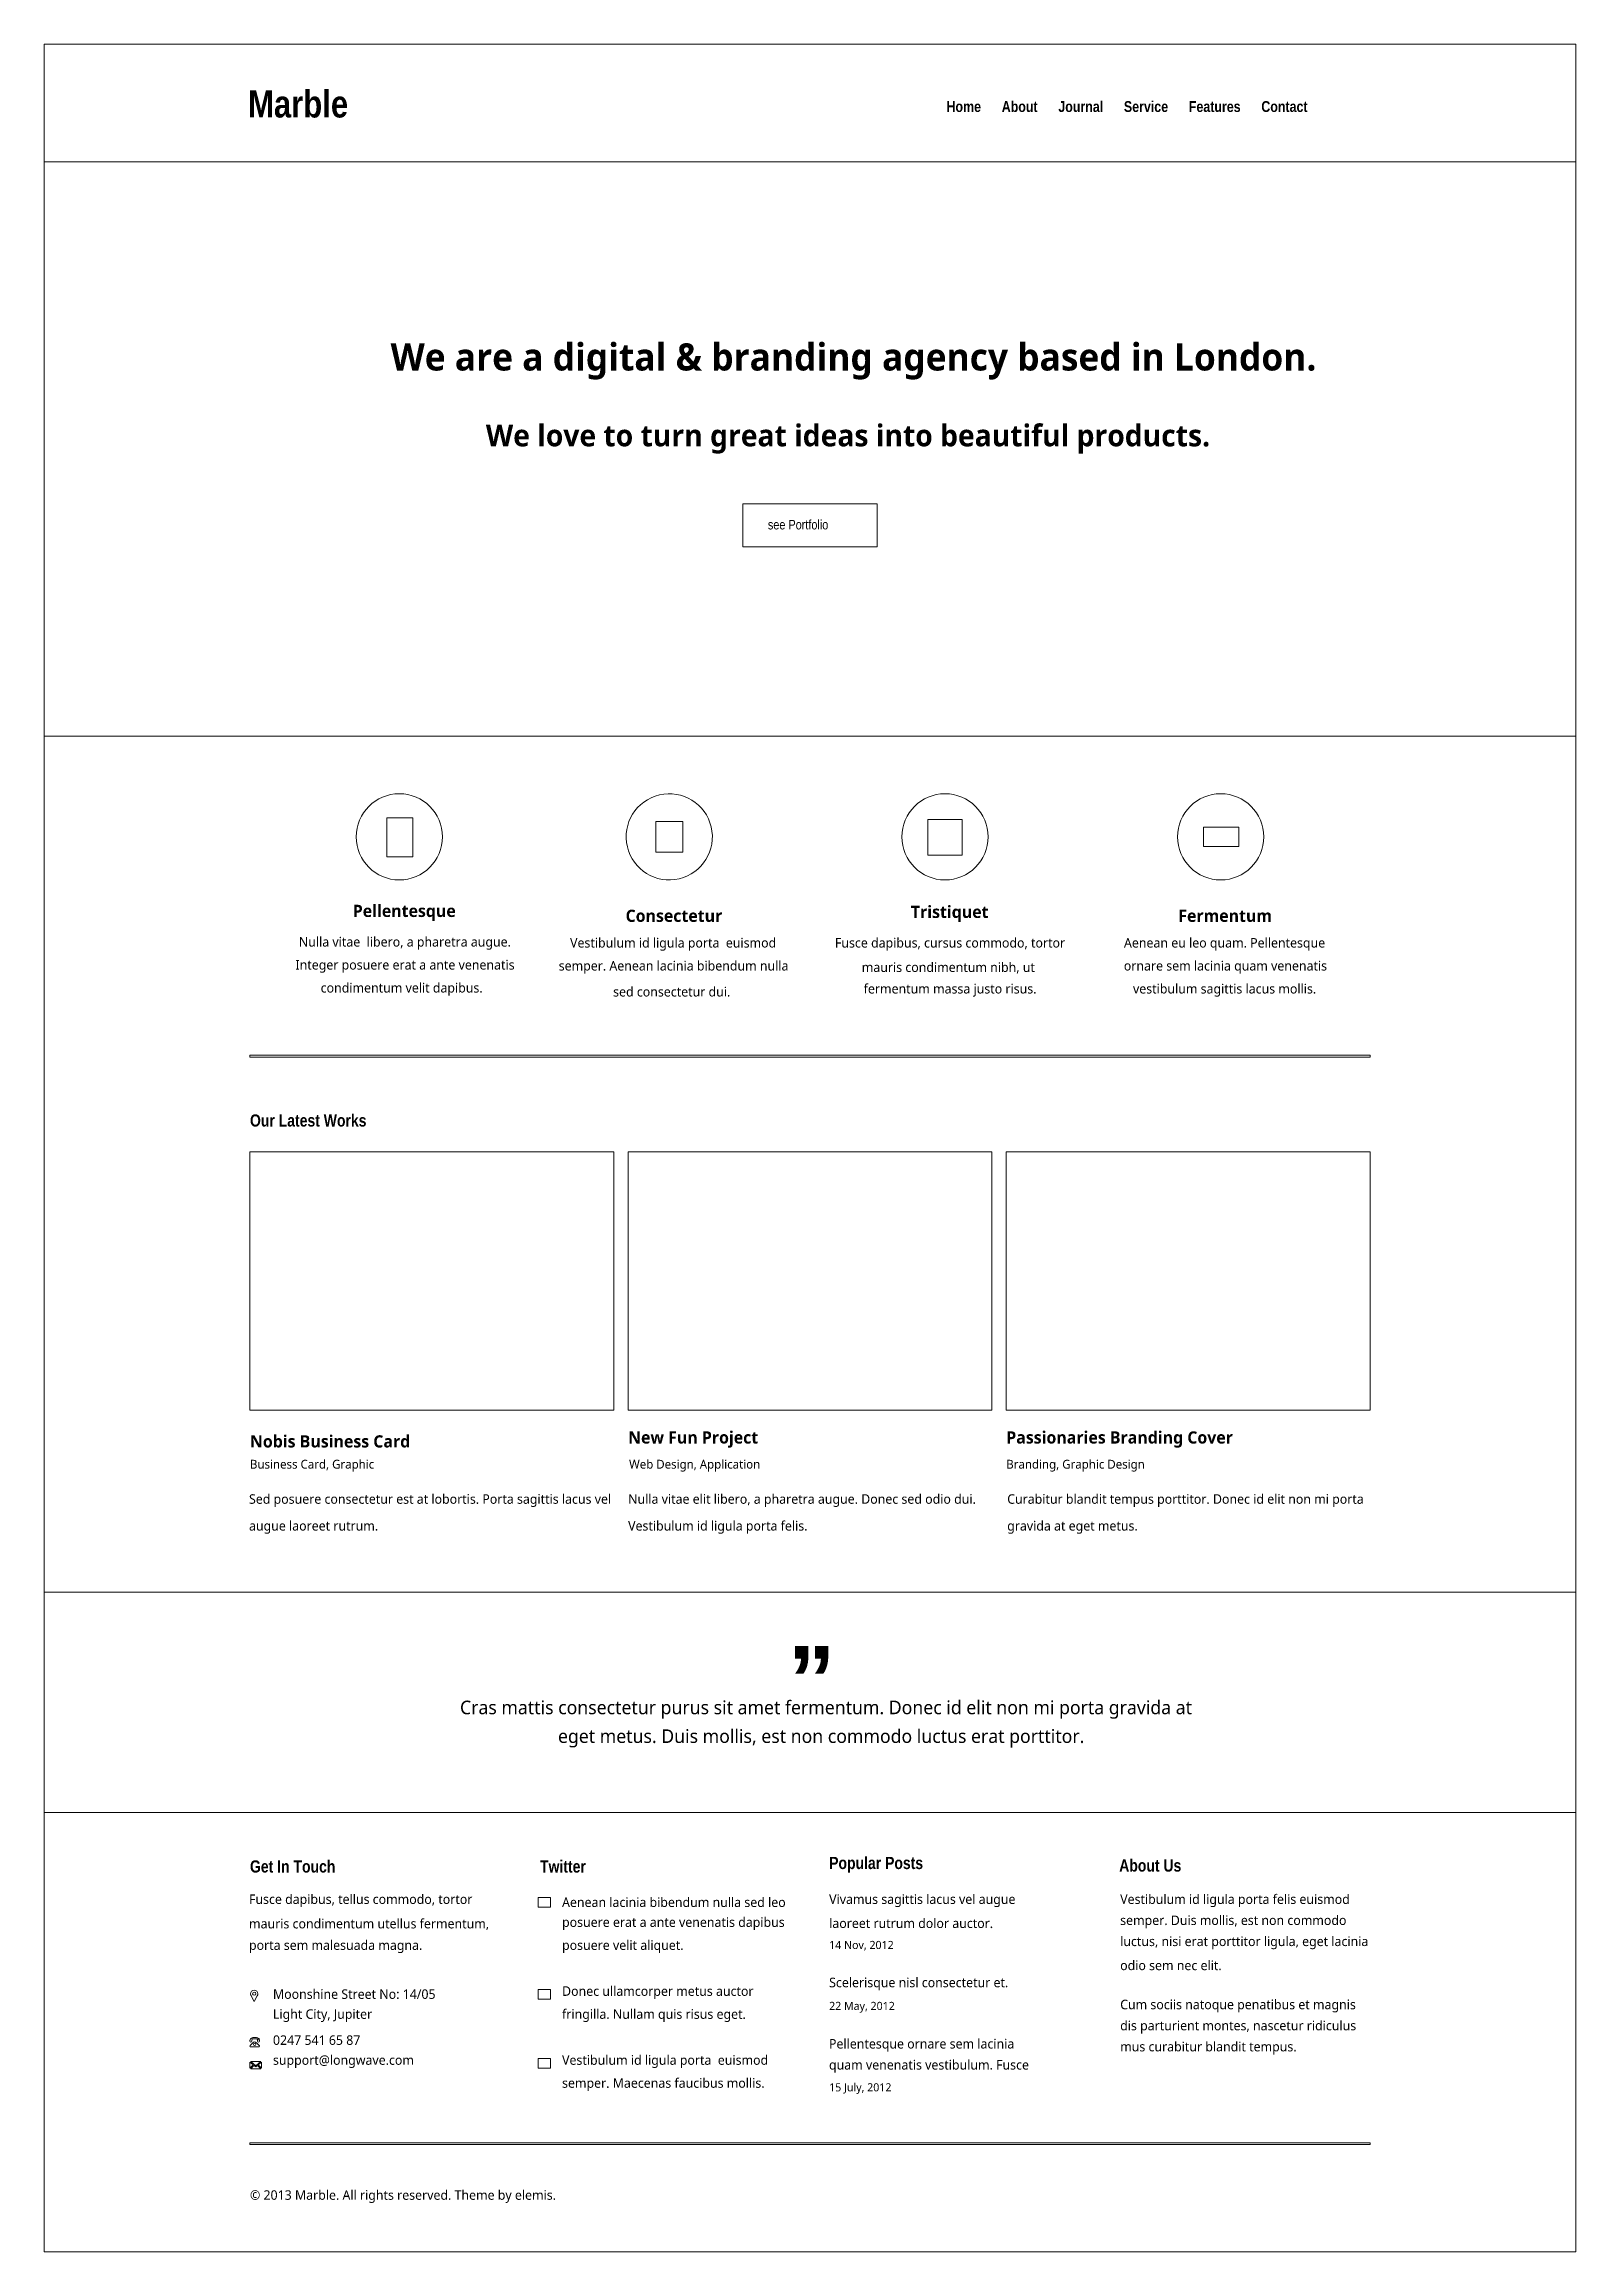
# Model space of a CAD drawing. Extents: x 160 to 1760, y -613 to 1693.
import ezdxf

# ---------------------------------------------------------------- set-up
doc = ezdxf.new("R2010")
doc.units = 0
doc.header["$MEASUREMENT"] = 0
doc.header["$XCLIPFRAME"] = 2
for name, color, linetype, lineweight in [('Background\xa0Image', 7, 'Continuous', 0), ('Footer', 7, 'Continuous', 0), ('Header', 7, 'Continuous', 0), ('Latest Works', 7, 'Continuous', 0), ('Service', 7, 'Continuous', 0), ('Slider', 7, 'Continuous', 0), ('Testimonial Seciton', 7, 'Continuous', 0)]:
    doc.layers.add(name, color=color, linetype=linetype, lineweight=lineweight)
picture_1 = doc.add_image_def('image1.png', size_in_pixel=(1600, 2306))
picture_2 = doc.add_image_def('image2.png', size_in_pixel=(1600, 459))
picture_3 = doc.add_image_def('image3.png', size_in_pixel=(13, 10))
picture_4 = doc.add_image_def('image4.png', size_in_pixel=(13, 10))
picture_5 = doc.add_image_def('image5.png', size_in_pixel=(13, 10))
picture_6 = doc.add_image_def('image6.png', size_in_pixel=(380, 270))
picture_7 = doc.add_image_def('image7.png', size_in_pixel=(380, 270))
picture_8 = doc.add_image_def('image8.png', size_in_pixel=(380, 270))
picture_9 = doc.add_image_def('image9.png', size_in_pixel=(28, 32))
picture_10 = doc.add_image_def('image10.png', size_in_pixel=(27, 41))
picture_11 = doc.add_image_def('image11.png', size_in_pixel=(37, 20))
picture_12 = doc.add_image_def('image12.png', size_in_pixel=(36, 37))
picture_13 = doc.add_image_def('image13.png', size_in_pixel=(1600, 600))
picture_14 = doc.add_image_def('image14.png', size_in_pixel=(140, 45))
picture_15 = doc.add_image_def('image15.png', size_in_pixel=(1600, 123))

msp = doc.modelspace()

# ---------------------------------------------------------------- linework, layer by layer
at = {"layer": 'Footer'}
msp.add_lwpolyline([(375.0000610351563, -499.0000610351562), (375.0000610351563, -500.9999389648437), (1545, -500.9999389648437), (1545, -499.0000610351562)], close=True, dxfattribs=at)
for points, knots in [([(379.43359375, -339.63525390625), (377.3104248046875, -339.63525390625), (375.5891723632812, -341.3563232421875), (375.5891723632812, -343.4794921875), (375.5891723632812, -344.0176391601562), (375.7014770507812, -344.5289306640625), (375.9010620117188, -344.9940795898438), (375.9010620117188, -344.9940795898438), (375.9008178710938, -344.9940795898438), (375.9008178710938, -344.9940795898438), (375.9008178710938, -344.9940795898438), (375.9093017578125, -345.0091552734375), (375.9093017578125, -345.0091552734375), (376.01220703125, -345.2457275390625), (376.139404296875, -345.46826171875), (376.2855224609375, -345.6771850585937), (376.2855224609375, -345.6771850585937), (379.4908447265625, -351.368896484375), (379.4908447265625, -351.368896484375), (379.4908447265625, -351.368896484375), (382.6082153320312, -345.64501953125), (382.6082153320312, -345.64501953125), (383.0299072265625, -345.0280151367187), (383.2779541015625, -344.2833251953125), (383.2779541015625, -343.4794921875), (383.2779541015625, -341.3563232421875), (381.556884765625, -339.63525390625), (379.43359375, -339.63525390625)], [0, 0, 0, 0, 1, 1, 1, 2, 2, 2, 3, 3, 3, 4, 4, 4, 5, 5, 5, 6, 6, 6, 7, 7, 7, 8, 8, 8, 9, 9, 9, 9]), ([(379.43359375, -345.0031127929687), (378.5189208984375, -345.0031127929687), (377.7774658203125, -344.26171875), (377.7774658203125, -343.34716796875), (377.7774658203125, -342.4324340820313), (378.5189208984375, -341.69091796875), (379.43359375, -341.69091796875), (380.34814453125, -341.69091796875), (381.0896606445313, -342.4324340820313), (381.0896606445313, -343.34716796875), (381.0896606445313, -344.26171875), (380.34814453125, -345.0031127929687), (379.43359375, -345.0031127929687)], [0, 0, 0, 0, 1, 1, 1, 2, 2, 2, 3, 3, 3, 4, 4, 4, 4]), ([(376, -394.0001831054687), (376.55224609375, -394.0001831054687), (376.9999389648437, -393.5521850585938), (376.9999389648437, -393.0000610351563), (376.9999389648437, -393.0000610351563), (376.9999389648437, -392.0001220703125), (376.9999389648437, -392.0001220703125), (376.9999389648437, -391.88525390625), (376.9702758789062, -391.7792358398438), (376.9347534179687, -391.6767578125), (376.9347534179687, -391.6767578125), (377.0701904296875, -391.664794921875), (377.0701904296875, -391.664794921875), (377.154296875, -391.0029296875), (377.29638671875, -390.6646728515625), (377.7048950195312, -390.5283203125), (378.2448120117188, -390.3484497070312), (381.3942260742188, -390.5283203125), (382.2041015625, -390.4833984375), (382.6111450195313, -390.460693359375), (382.7928466796875, -390.80615234375), (382.8731079101562, -391.1553955078125), (382.8731079101562, -391.1553955078125), (383.5899658203125, -391.0927124023438), (383.5899658203125, -391.0927124023438), (383.243408203125, -391.2496948242187), (382.9999389648437, -391.5947875976562), (382.9999389648437, -392.0001220703125), (382.9999389648437, -392.0001220703125), (382.9999389648437, -393.0000610351563), (382.9999389648437, -393.0000610351563), (382.9999389648437, -393.5521850585938), (383.4476928710937, -394.0001831054687), (384, -394.0001831054687), (384.55224609375, -394.0001831054687), (385, -393.5521850585938), (385, -393.0000610351563), (385, -393.0000610351563), (385, -392.0001220703125), (385, -392.0001220703125), (385, -391.5169067382813), (384.6505737304688, -391.1329956054688), (384.1951904296875, -391.0393676757812), (384.1951904296875, -391.0393676757812), (385, -390.9688720703125), (385, -390.9688720703125), (385, -390.9688720703125), (382.9486694335937, -388.9992065429688), (381.8919677734375, -389.0367431640625), (380.8355102539063, -389.0744018554688), (380.946044921875, -388.9282836914063), (380.3749389648438, -388.9376831054688), (379.47119140625, -388.9520874023438), (378.6796264648438, -388.9705200195312), (378.0758666992188, -389.1211547851563), (377.5133056640625, -389.2619018554687), (375.5430908203125, -390.2196655273438), (375.1190795898438, -391.550537109375), (375.0731201171875, -391.6403198242187), (375.0493774414063, -391.7379150390625), (375.0322265625, -391.8404541015625), (375.031982421875, -391.841796875), (375.0313110351563, -391.8426513671875), (375.0311279296875, -391.8438720703125), (375.0311279296875, -391.8438720703125), (375.0315551757812, -391.84375), (375.0315551757812, -391.84375), (375.0228271484375, -391.8969116210937), (374.9999389648437, -391.9446411132812), (374.9999389648437, -392.0001220703125), (374.9999389648437, -392.0001220703125), (374.9999389648437, -393.0000610351563), (374.9999389648437, -393.0000610351563), (374.9999389648437, -393.5521850585938), (375.4476928710937, -394.0001831054687), (376, -394.0001831054687)], [0, 0, 0, 0, 1, 1, 1, 2, 2, 2, 3, 3, 3, 4, 4, 4, 5, 5, 5, 6, 6, 6, 7, 7, 7, 8, 8, 8, 9, 9, 9, 10, 10, 10, 11, 11, 11, 12, 12, 12, 13, 13, 13, 14, 14, 14, 15, 15, 15, 16, 16, 16, 17, 17, 17, 18, 18, 18, 19, 19, 19, 20, 20, 20, 21, 21, 21, 22, 22, 22, 23, 23, 23, 24, 24, 24, 25, 25, 25, 25]), ([(375.0023193359375, -414.8561401367187), (375.0023193359375, -414.8561401367187), (374.9879760742187, -421.0927124023437), (374.9879760742187, -421.0927124023437), (374.9879760742187, -421.0927124023437), (378.303466796875, -417.8048095703124), (378.303466796875, -417.8048095703124), (378.303466796875, -417.8048095703124), (375.0023193359375, -414.8561401367187), (375.0023193359375, -414.8561401367187)], [0, 0, 0, 0, 1, 1, 1, 2, 2, 2, 3, 3, 3, 3]), ([(385.030029296875, -397.9389038085938), (385.0103149414063, -397.9182739257812), (384.9959106445313, -397.903564453125), (384.9763793945312, -397.8831787109375), (384.9224853515625, -397.4415893554688), (384.5905151367188, -397.101806640625), (384.1541748046875, -397.0313110351563), (380.9976196289063, -393.7559204101562), (380.1412353515625, -392.8729248046875), (378.8121948242188, -393.8502197265625), (377.8500366210938, -394.5574951171875), (376.5062866210937, -396.0968017578125), (375.7040405273437, -397.06005859375), (375.2989501953125, -397.1875610351562), (374.9999389648437, -397.5527954101563), (374.9999389648437, -398.0000610351563), (374.9999389648437, -398.5523071289063), (375.4476928710937, -399), (376, -399), (376, -399), (384, -399), (384, -399), (384.5523681640625, -399), (385, -398.5523071289063), (385, -398.0000610351563), (385, -397.9782104492187), (384.9889526367188, -397.9600219726563), (384.9874877929687, -397.9385986328125), (384.9874877929687, -397.9385986328125), (385.030029296875, -397.9389038085938), (385.030029296875, -397.9389038085938)], [0, 0, 0, 0, 1, 1, 1, 2, 2, 2, 3, 3, 3, 4, 4, 4, 5, 5, 5, 6, 6, 6, 7, 7, 7, 8, 8, 8, 9, 9, 9, 10, 10, 10, 10]), ([(386.2681884765625, -414.0070190429687), (386.2681884765625, -414.0070190429687), (375.879150390625, -414.0070190429687), (375.879150390625, -414.0070190429687), (375.879150390625, -414.0070190429687), (381.0429077148437, -418.5316772460937), (381.0429077148437, -418.5316772460937), (381.0429077148437, -418.5316772460937), (386.2681884765625, -414.0070190429687), (386.2681884765625, -414.0070190429687)], [0, 0, 0, 0, 1, 1, 1, 2, 2, 2, 3, 3, 3, 3]), ([(379.8749389648437, -397.5870361328125), (379.15380859375, -397.5870361328125), (378.5692138671875, -397.0025634765625), (378.5692138671875, -396.2813720703125), (378.5692138671875, -395.56005859375), (379.15380859375, -394.9754638671875), (379.8749389648437, -394.9754638671875), (380.5961303710938, -394.9754638671875), (381.1807250976563, -395.56005859375), (381.1807250976563, -396.2813720703125), (381.1807250976563, -397.0025634765625), (380.5961303710938, -397.5870361328125), (379.8749389648437, -397.5870361328125)], [0, 0, 0, 0, 1, 1, 1, 2, 2, 2, 3, 3, 3, 4, 4, 4, 4]), ([(386.9927978515625, -420.98193359375), (386.9927978515625, -420.98193359375), (386.978515625, -414.8561401367187), (386.978515625, -414.8561401367187), (386.978515625, -414.8561401367187), (383.7254028320312, -417.8048095703124), (383.7254028320312, -417.8048095703124), (383.7254028320312, -417.8048095703124), (386.9927978515625, -420.98193359375), (386.9927978515625, -420.98193359375)], [0, 0, 0, 0, 1, 1, 1, 2, 2, 2, 3, 3, 3, 3]), ([(381.0023803710937, -419.6688842773437), (381.0023803710937, -419.6688842773437), (379.044189453125, -418.4071044921875), (379.044189453125, -418.4071044921875), (379.044189453125, -418.4071044921875), (375.7899169921875, -421.9879150390625), (375.7899169921875, -421.9879150390625), (375.7899169921875, -421.9879150390625), (386.2666015625, -421.9879150390625), (386.2666015625, -421.9879150390625), (386.2666015625, -421.9879150390625), (382.9848022460938, -418.3862304687499), (382.9848022460938, -418.3862304687499), (382.9848022460938, -418.3862304687499), (381.0023803710937, -419.6688842773437), (381.0023803710937, -419.6688842773437)], [0, 0, 0, 0, 1, 1, 1, 2, 2, 2, 3, 3, 3, 4, 4, 4, 5, 5, 5, 5])]:
    msp.add_open_spline(points, degree=3, knots=knots, dxfattribs=at)
at = {"layer": 'Latest Works'}
for points in [[(375.0000610351563, 536), (375.0000610351563, 265.9999389648437), (755.0000610351562, 265.9999389648437), (755.0000610351562, 536)], [(770.0000610351562, 536), (770.0000610351562, 265.9999389648437), (1150, 265.9999389648437), (1150, 536)], [(1165, 536), (1165, 265.9999389648437), (1545, 265.9999389648437), (1545, 536)]]:
    msp.add_lwpolyline(points, close=True, dxfattribs=at)
at = {"layer": 'Service'}
msp.add_lwpolyline([(375.0000610351563, 637), (375.0000610351563, 635), (1545, 635), (1545, 637)], close=True, dxfattribs=at)
for centre in [(531, 864.9999542236328), (1101, 864.9999542236328), (1389, 864.9999542236328)]:
    msp.add_circle(centre, 45.00000762939582, dxfattribs=at)
msp.add_ellipse((813.0000457763671, 864.9999542236328), major_axis=(43.79625223297522, 10.33888641564543), ratio=0.9999992417858372, dxfattribs=at)
at = {"layer": 'Testimonial Seciton'}
msp.add_lwpolyline([(1760, 75.99993896484375), (160, 75.99993896484375), (160, -154), (1760, -154)], close=True, dxfattribs=at)

# ---------------------------------------------------------------- texts
at = {"layer": 'Footer', "char_height": 0.2, "attachment_point": 7}
for s, insert in [('\\C251;\\c7105644;\\FRobotoCondensed Bold|b1|i0|c1;\\H12.744000;\\W1.000000;Get In Touch', (375, -217)), ('\\C251;\\c7105644;\\FRobotoCondensed Bold|b1|i0|c1;\\H12.744000;\\W1.000000;Twitter', (678, -217)), ('\\C251;\\c7105644;\\FRobotoCondensed Bold|b1|i0|c1;\\H12.744000;\\W1.000000;Popular Posts', (980, -217)), ('\\C251;\\c7105644;\\FRobotoCondensed Bold|b1|i0|c1;\\H12.744000;\\W1.000000;About Us', (1283, -216)), ('\\C9;\\c13290186;\\FRoboto Regular|b0|i0|c1;\\H9.912000;\\W1.000000;Fusce dapibus, tellus commodo, tortor ', (374, -252.9398803710937)), ('\\C9;\\c13290186;\\FRoboto Regular|b0|i0|c1;\\H9.912000;\\W1.000000;Aenean lacinia bibendum nulla sed leo ', (701, -252.9398803710937)), ('\\C9;\\c13290186;\\FRoboto Regular|b0|i0|c1;\\H9.912000;\\W1.000000;Vivamus sagittis lacus vel augue ', (980, -252.9398803710937)), ('\\C9;\\c13290186;\\FRoboto Regular|b0|i0|c1;\\H9.912000;\\W1.000000;Vestibulum id ligula porta felis euismod ', (1284, -252.9398803710937)), ('\\C9;\\c13290186;\\FRoboto Regular|b0|i0|c1;\\H9.912000;\\W1.000000;mauris condimentum utellus fermentum, ', (374, -276.9398803710938)), ('\\C9;\\c13290186;\\FRoboto Regular|b0|i0|c1;\\H9.912000;\\W1.000000;posuere erat a ante venenatis dapibus ', (701, -276.9398803710938)), ('\\C9;\\c13290186;\\FRoboto Regular|b0|i0|c1;\\H9.912000;\\W1.000000;laoreet rutrum dolor auctor.', (980, -274.9398803710938)), ('\\C9;\\c13290186;\\FRoboto Regular|b0|i0|c1;\\H9.912000;\\W1.000000;semper. Duis mollis, est non commodo ', (1284, -274.9398803710938)), ('\\C9;\\c13290186;\\FRoboto Regular|b0|i0|c1;\\H9.912000;\\W1.000000;porta sem malesuada magna. ', (374, -300.9398803710937)), ('\\C9;\\c13290186;\\FRoboto Regular|b0|i0|c1;\\H9.912000;\\W1.000000;posuere velit aliquet.', (701, -300.9398803710937)), ('\\C9;\\c13290186;\\FRobotoSlab Regular|b0|i0|c1;\\H8.496000;\\W1.000000;14 Nov, 2012 ', (980, -298.25)), ('\\C9;\\c13290186;\\FRoboto Regular|b0|i0|c1;\\H9.912000;\\W1.000000;luctus, nisi erat porttitor ligula, eget lacinia ', (1284, -296.9398803710937)), ('\\C9;\\c13290186;\\FRoboto Regular|b0|i0|c1;\\H9.912000;\\W1.000000;odio sem nec elit. ', (1284, -318.9398803710937)), ('\\C9;\\c13290186;\\FRoboto Regular|b0|i0|c1;\\H9.912000;\\W1.000000;Moonshine Street No: 14/05 ', (399, -348.9398803710937)), ('\\C9;\\c13290186;\\FRoboto Regular|b0|i0|c1;\\H9.912000;\\W1.000000;Donec ullamcorper metus auctor ', (701, -348.9398803710937)), ('\\C9;\\c13290186;\\FRoboto Regular|b0|i0|c1;\\H9.912000;\\W1.000000;Scelerisque nisl consectetur et.', (980, -339.9398803710937)), ('\\C9;\\c13290186;\\FRoboto Regular|b0|i0|c1;\\H9.912000;\\W1.000000;Light City, Jupiter', (399, -372.9398803710938)), ('\\C9;\\c13290186;\\FRoboto Regular|b0|i0|c1;\\H9.912000;\\W1.000000;fringilla. Nullam quis risus eget.', (701, -372.9398803710938)), ('\\C9;\\c13290186;\\FRobotoSlab Regular|b0|i0|c1;\\H8.496000;\\W1.000000;22 May, 2012 ', (980, -363.25)), ('\\C9;\\c13290186;\\FRoboto Regular|b0|i0|c1;\\H9.912000;\\W1.000000;Cum sociis natoque penatibus et magnis ', (1284, -362.9398803710937)), ('\\C9;\\c13290186;\\FRoboto Regular|b0|i0|c1;\\H9.912000;\\W1.000000;0247 541 65 87', (399, -396.9398803710938)), ('\\C9;\\c13290186;\\FRoboto Regular|b0|i0|c1;\\H9.912000;\\W1.000000;Pellentesque ornare sem lacinia ', (979.828125, -403.9398803710937)), ('\\C9;\\c13290186;\\FRoboto Regular|b0|i0|c1;\\H9.912000;\\W1.000000;dis parturient montes, nascetur ridiculus ', (1284, -384.9398803710938)), ('\\C9;\\c13290186;\\FRoboto Regular|b0|i0|c1;\\H9.912000;\\W1.000000;support@longwave.com', (399, -420.9398803710937)), ('\\C9;\\c13290186;\\FRoboto Regular|b0|i0|c1;\\H9.912000;\\W1.000000;Vestibulum id ligula porta  euismod ', (701, -420.9398803710937)), ('\\C9;\\c13290186;\\FRoboto Regular|b0|i0|c1;\\H9.912000;\\W1.000000;quam venenatis vestibulum. Fusce ', (979.828125, -425.9398803710937)), ('\\C9;\\c13290186;\\FRoboto Regular|b0|i0|c1;\\H9.912000;\\W1.000000;mus curabitur blandit tempus.', (1284, -406.9398803710937)), ('\\C9;\\c13290186;\\FRoboto Regular|b0|i0|c1;\\H9.912000;\\W1.000000;semper. Maecenas faucibus mollis.', (701, -444.9398803710937)), ('\\C9;\\c13290186;\\FRobotoSlab Regular|b0|i0|c1;\\H8.496000;\\W1.000000;15 July, 2012 ', (980, -448.2499999999999)), ('\\C9;\\c13290186;\\FRoboto Regular|b0|i0|c1;\\H9.912000;\\W1.000000;© 2013 Marble. All rights reserved. Theme by elemis.', (375, -561.9398803710938))]:
    msp.add_mtext(s, dxfattribs=dict(at, insert=insert))
at = {"layer": 'Header', "char_height": 0.2, "attachment_point": 7}
for s, insert in [('\\C251;\\c5131854;\\FRobotoCondensed Bold|b1|i0|c1;\\H28.320000;\\W1.000000;Marble', (373, 1616)), ('\\C122;\\c10271514;\\FRobotoCondensed Bold|b1|i0|c1;\\H11.328000;\\W1.000000;Home      \\C251;\\c5131854;About      Journal      Service      Features      Contact', (1102.5849609375, 1622))]:
    msp.add_mtext(s, dxfattribs=dict(at, insert=insert))
at = {"layer": 'Latest Works', "char_height": 0.2, "attachment_point": 7}
for s, insert in [('\\C251;\\c5131854;\\FRobotoCondensed Bold|b1|i0|c1;\\H12.744000;\\W1.000000;Our Latest Works', (375, 562.2201538085938)), ('\\C251;\\c5131854;\\FRobotoSlab Bold|b1|i0|c1;\\H12.744000;\\W1.000000;Nobis Business Card', (375, 227)), ('\\C251;\\c5131854;\\FRobotoSlab Bold|b1|i0|c1;\\H12.744000;\\W1.000000;New Fun Project', (770, 227)), ('\\C251;\\c5131854;\\FRobotoSlab Bold|b1|i0|c1;\\H12.744000;\\W1.000000;Passionaries Branding Cover', (1165, 227)), ('\\C253;\\c11053224;\\FRobotoSlab Regular|b0|i0|c1;\\H9.204000;\\W1.000000;Business Card, Graphic', (375, 202)), ('\\C253;\\c11053224;\\FRobotoSlab Regular|b0|i0|c1;\\H9.204000;\\W1.000000;Web Design, Application', (771, 202)), ('\\C253;\\c11053224;\\FRobotoSlab Regular|b0|i0|c1;\\H9.204000;\\W1.000000;Branding, Graphic Design', (1165, 202)), ('\\C251;\\c6052956;\\FRoboto Regular|b0|i0|c1;\\H9.912000;\\W1.000000;Sed posuere consectetur est at lobortis. Porta sagittis lacus vel ', (374, 165.0601196289062)), ('\\C251;\\c6052956;\\FRoboto Regular|b0|i0|c1;\\H9.912000;\\W1.000000;Nulla vitae elit libero, a pharetra augue. Donec sed odio dui. ', (770, 165.0601196289062)), ('\\C251;\\c6052956;\\FRoboto Regular|b0|i0|c1;\\H9.912000;\\W1.000000;Curabitur blandit tempus porttitor. Donec id elit non mi porta ', (1166, 165.0601196289062)), ('\\C251;\\c6052956;\\FRoboto Regular|b0|i0|c1;\\H9.912000;\\W1.000000;augue laoreet rutrum.', (374, 137.0601196289062)), ('\\C251;\\c6052956;\\FRoboto Regular|b0|i0|c1;\\H9.912000;\\W1.000000;Vestibulum id ligula porta felis.', (770, 137.0601196289062)), ('\\C251;\\c6052956;\\FRoboto Regular|b0|i0|c1;\\H9.912000;\\W1.000000;gravida at eget metus.', (1166, 137.0601196289062))]:
    msp.add_mtext(s, dxfattribs=dict(at, insert=insert))
at = {"layer": 'Service', "char_height": 0.2, "attachment_point": 7}
for s, insert in [('\\C251;\\c5131854;\\FRobotoSlab Bold|b1|i0|c1;\\H12.744000;\\W1.000000;Pellentesque', (482.364761352539, 777)), ('\\C251;\\c5131854;\\FRobotoSlab Bold|b1|i0|c1;\\H12.744000;\\W1.000000;Consectetur', (767.370620727539, 776)), ('\\C251;\\c5131854;\\FRobotoSlab Bold|b1|i0|c1;\\H12.744000;\\W1.000000;Tristiquet', (1065.31558227539, 776)), ('\\C251;\\c5131854;\\FRobotoSlab Bold|b1|i0|c1;\\H12.744000;\\W1.000000;Fermentum', (1344.711364746094, 776)), ('\\C251;\\c6381921;\\FRoboto Regular|b0|i0|c1;\\H9.912000;\\W1.000000;Nulla vitae  libero, a pharetra augue. ', (426.0441131591797, 747.0601196289062)), ('\\C251;\\c6381921;\\FRoboto Regular|b0|i0|c1;\\H9.912000;\\W1.000000;Vestibulum id ligula porta  euismod ', (709.3735961914062, 746.0601196289062)), ('\\C251;\\c6381921;\\FRoboto Regular|b0|i0|c1;\\H9.912000;\\W1.000000;Fusce dapibus, cursus commodo, tortor ', (986.0615081787109, 746.0601196289062)), ('\\C251;\\c6381921;\\FRoboto Regular|b0|i0|c1;\\H9.912000;\\W1.000000;Aenean eu leo quam. Pellentesque ', (1287.970611572266, 746.0601196289062)), ('\\C251;\\c6381921;\\FRoboto Regular|b0|i0|c1;\\H9.912000;\\W1.000000;Integer posuere erat a ante venenatis ', (422.5368499755859, 723.0601196289062)), ('\\C251;\\c6381921;\\FRoboto Regular|b0|i0|c1;\\H9.912000;\\W1.000000;semper. Aenean lacinia bibendum nulla ', (697.5228576660156, 722.0601196289062)), ('\\C251;\\c6381921;\\FRoboto Regular|b0|i0|c1;\\H9.912000;\\W1.000000;mauris condimentum nibh, ut ', (1014.075180053711, 722.0601196289062)), ('\\C251;\\c6381921;\\FRoboto Regular|b0|i0|c1;\\H9.912000;\\W1.000000;ornare sem lacinia quam venenatis ', (1287.802490234375, 722.0601196289062)), ('\\C251;\\c6381921;\\FRoboto Regular|b0|i0|c1;\\H9.912000;\\W1.000000;condimentum velit dapibus. ', (448.8562622070312, 699.0601196289062)), ('\\C251;\\c6381921;\\FRoboto Regular|b0|i0|c1;\\H9.912000;\\W1.000000;sed consectetur dui.', (754.3478393554688, 698.0601196289062)), ('\\C251;\\c6381921;\\FRoboto Regular|b0|i0|c1;\\H9.912000;\\W1.000000;fermentum massa justo risus.', (1016.070068359375, 698.0601196289062)), ('\\C251;\\c6381921;\\FRoboto Regular|b0|i0|c1;\\H9.912000;\\W1.000000;vestibulum sagittis lacus mollis.', (1297.385498046875, 698.0601196289062))]:
    msp.add_mtext(s, dxfattribs=dict(at, insert=insert))
at = {"layer": 'Slider', "char_height": 0.2, "attachment_point": 7}
for s, insert in [('\\C7;\\c15987699;\\FRobotoSlab Bold|b1|i0|c1;\\H28.320000;\\W1.000000;We are a digital & branding agency based in London.', (521.9071044921874, 1342.600341796875)), ('\\C253;\\c11053224;\\FRobotoSlab Bold|b1|i0|c1;\\H22.656000;\\W1.000000;We love to turn great ideas into beautiful products.', (621.4211425781249, 1265.2802734375)), ('\\C7;\\c16777215;\\FRoboto Condensed|b0|i0|c1;\\H9.912000;\\W1.000000;see Portfolio', (916, 1186))]:
    msp.add_mtext(s, dxfattribs=dict(at, insert=insert))
at = {"layer": 'Testimonial Seciton', "char_height": 0.2, "attachment_point": 7}
for s, insert in [('\\C254;\\c14474460;\\FArial Rounded MT Bold|b1|i0|c1;\\H70.800000;\\W1.000000;”', (937, -51)), ('\\C253;\\c10592673;\\FRobotoSlab Regular|b0|i0|c1;\\H14.160000;\\W1.000000;Cras mattis consectetur purus sit amet fermentum. Donec id elit non mi porta gravida at ', (594.3854370117188, -56.1998291015625)), ('\\C253;\\c10592673;\\FRobotoSlab Regular|b0|i0|c1;\\H14.160000;\\W1.000000;eget metus. Duis mollis, est non commodo luctus erat porttitor. ', (696.7439880371093, -86.19982910156251))]:
    msp.add_mtext(s, dxfattribs=dict(at, insert=insert))

# ---------------------------------------------------------------- pictures from other files: only their frames are drawn
at = {"layer": 'Background\xa0Image'}
image = msp.add_image(picture_1, insert=(160, -613), size_in_units=(1600, 2306), dxfattribs=at)
at = {"layer": 'Footer'}
image = msp.add_image(picture_2, insert=(160, -613), size_in_units=(1600, 459), dxfattribs=at)
image.set_boundary_path([(-0.5, -0.5), (1599.5, 458.4999999999999)])
image.dxf.clipping = 0
image.dxf.flags = 3
image = msp.add_image(picture_3, insert=(676, -253), size_in_units=(13, 10), dxfattribs=at)
image = msp.add_image(picture_4, insert=(676, -349), size_in_units=(13, 10), dxfattribs=at)
image = msp.add_image(picture_5, insert=(676, -421), size_in_units=(13, 10), dxfattribs=at)
at = {"layer": 'Header'}
image = msp.add_image(picture_15, insert=(160, 1570), size_in_units=(1600, 123), dxfattribs=at)
at = {"layer": 'Latest Works'}
image = msp.add_image(picture_8, insert=(375, 266), size_in_units=(380, 270), dxfattribs=at)
image = msp.add_image(picture_7, insert=(770, 266), size_in_units=(380, 270), dxfattribs=at)
image = msp.add_image(picture_6, insert=(1165, 266), size_in_units=(380, 270), dxfattribs=at)
at = {"layer": 'Service'}
image = msp.add_image(picture_10, insert=(518, 844), size_in_units=(27, 41), dxfattribs=at)
image.set_boundary_path([(-0.5, -0.5), (26.5, 40.49999999999999)])
image.dxf.clipping = 0
image.dxf.flags = 3
image = msp.add_image(picture_9, insert=(799, 849), size_in_units=(28, 32), dxfattribs=at)
image = msp.add_image(picture_12, insert=(1083, 846), size_in_units=(36, 37), dxfattribs=at)
image = msp.add_image(picture_11, insert=(1371, 855), size_in_units=(37, 20), dxfattribs=at)
at = {"layer": 'Slider'}
image = msp.add_image(picture_13, insert=(160, 970), size_in_units=(1600, 600), dxfattribs=at)
image = msp.add_image(picture_14, insert=(890, 1168), size_in_units=(140, 45), dxfattribs=at)

doc.saveas('drawing.dxf')
